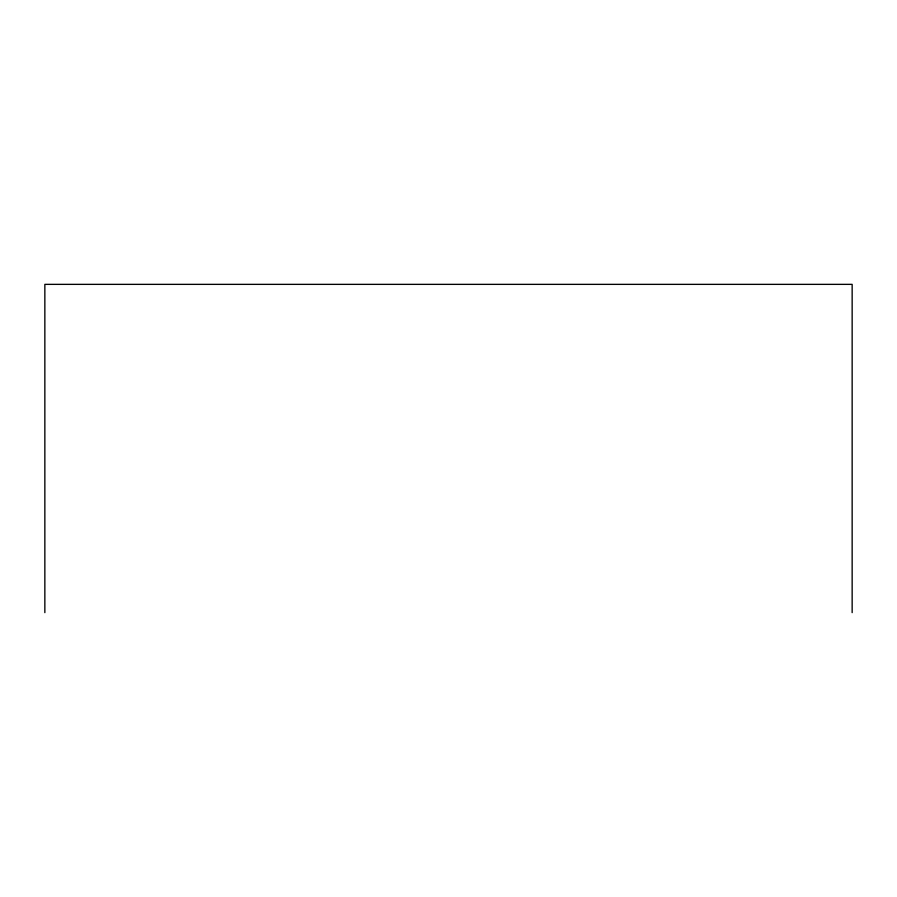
<?xml version="1.0" encoding="UTF-8"?>
<svg xmlns="http://www.w3.org/2000/svg" width="897" height="897" viewBox="0 0 897 897"><rect width="100%" height="100%" fill="white"/><g stroke="black" fill="none" stroke-linecap="round" stroke-linejoin="round"><path stroke-width="1.35" d="M852.15 612.64L852.15 284.36L44.85 284.36L44.85 612.64"/></g></svg>
